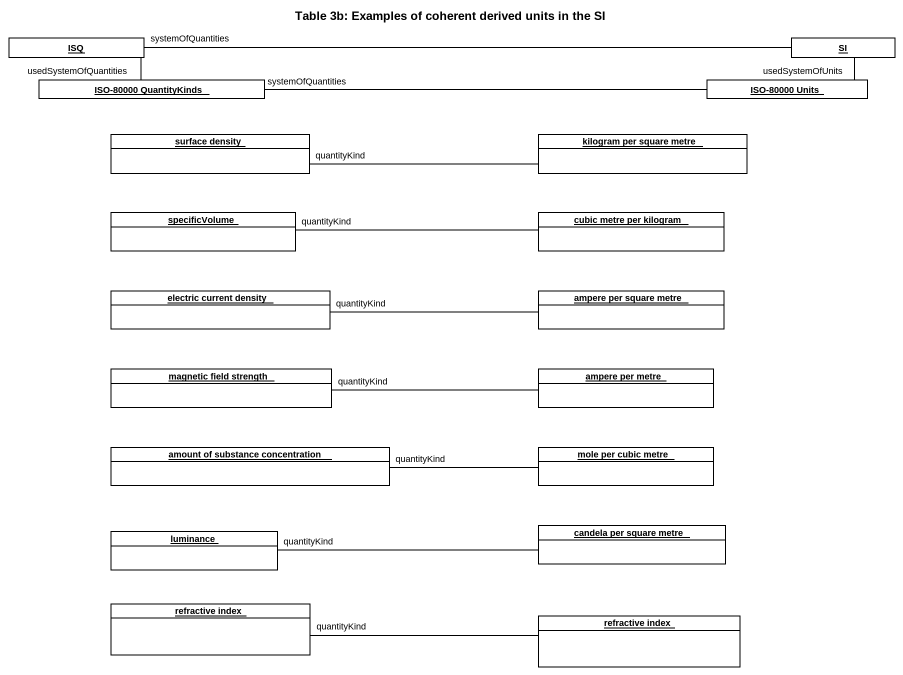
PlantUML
@startuml
title Table 3b: Examples of coherent derived units in the SI
hide circle
hide empty members
object ISQ #FFFFFF
object SI #FFFFFF
object "ISO-80000 QuantityKinds" as ISO_80000_QuantityKinds #FFFFFF
object "ISO-80000 Units" as ISO_80000_Units #FFFFFF
object "surface density" as surface_density #FFFFFF
object "kilogram per square metre" as kilogram_per_square_metre #FFFFFF
object specificVolume #FFFFFF
object "cubic metre per kilogram" as cubic_metre_per_kilogram #FFFFFF
object "electric current density" as electric_current_density #FFFFFF
object "ampere per square metre" as ampere_per_square_metre #FFFFFF
object "magnetic field strength" as magnetic_field_strength #FFFFFF
object "ampere per metre" as ampere_per_metre #FFFFFF
object "amount of substance concentration" as amount_of_substance #FFFFFF
object "mole per cubic metre" as mole_per_cubic_metre #FFFFFF
object luminance #FFFFFF
object "candela per square metre" as candela_per_square_metre #FFFFFF
object "refractive index" as refractive_index #FFFFFF
object "refractive index" as refractive_index_2 #FFFFFF
ISQ -right- SI : systemOfQuantities
ISO_80000_QuantityKinds -left- ISQ : usedSystemOfQuantities
ISO_80000_QuantityKinds -right- ISO_80000_Units : systemOfQuantities
ISO_80000_Units -up- SI : usedSystemOfUnits
kilogram_per_square_metre -left- surface_density : quantityKind
cubic_metre_per_kilogram -left- specificVolume : quantityKind
ampere_per_square_metre -left- electric_current_density : quantityKind
ampere_per_metre -left- magnetic_field_strength : quantityKind
mole_per_cubic_metre -left- amount_of_substance : quantityKind
candela_per_square_metre -left- luminance : quantityKind
refractive_index_2 -left- refractive_index : quantityKind
@enduml
